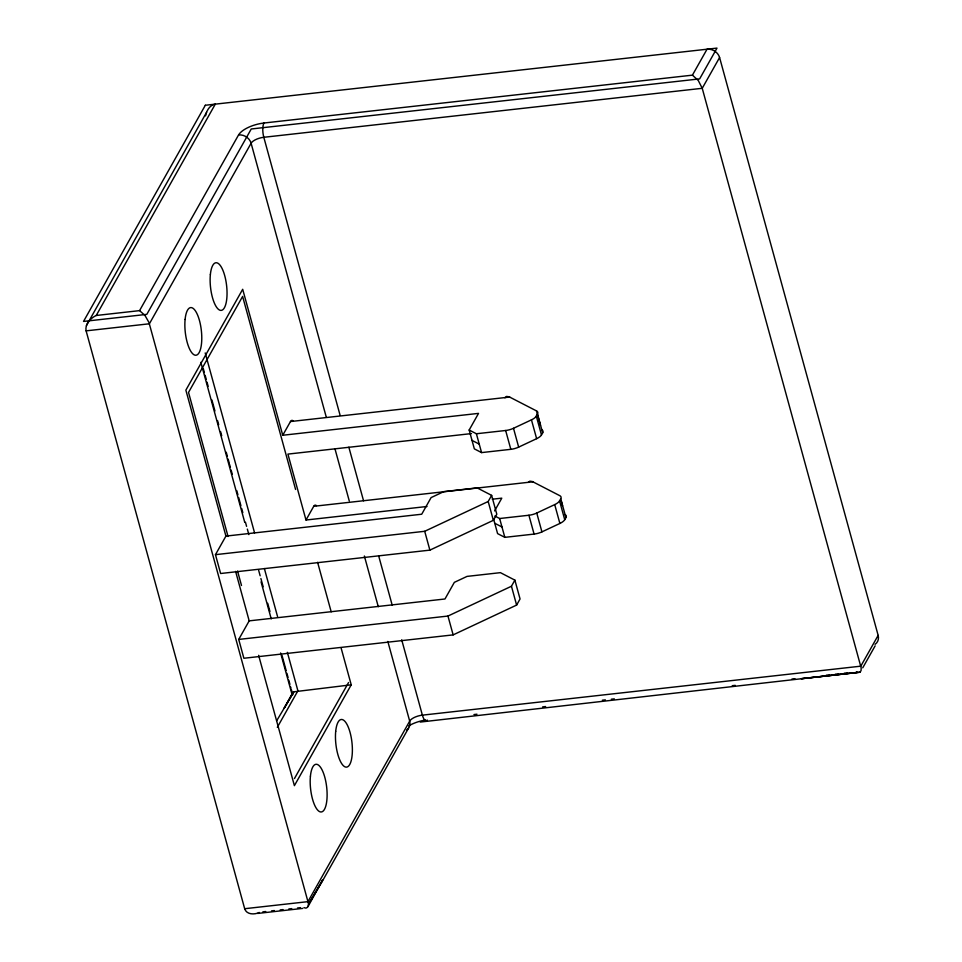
<?xml version="1.0" encoding="UTF-8"?>
<svg xmlns="http://www.w3.org/2000/svg" width="962" height="962" viewBox="0 0 962 962"><rect width="100%" height="100%" fill="white"/><g stroke="black" fill="none" stroke-linecap="round" stroke-linejoin="round"><path stroke-width="1.44" d="M205.555 115.849C206.517 110.75 209.716 104.99 215.296 104.149L96.224 315.476C90.56 318.169 84.752 324.086 86.111 330.856L244.673 908.717C246.512 914.79 254.533 914.79 259.307 912.457M303.98 907.647C307.672 909.703 309.367 905.026 307.948 901.647L148.954 322.438L144.913 315.356L139.562 310.63L96.224 315.476M308.032 906.589L322.631 880.002L309.163 902.921M504.954 397.787L506.505 396.428L509.078 396.777L536.495 410.906A10.654 4.245 -15.3 0 1 537.481 413.997L542.652 432.84L541.474 434.932A10.654 4.245 -15.3 0 1 536.628 438.684L518.662 447.114A10.654 4.245 -15.3 0 1 510.822 449.326L481.565 452.597L474.338 448.857L469.167 430.026L478.535 413.383L282.744 435.257L242.689 289.297L185.87 390.139L225.926 536.099L215.464 554.665L220.623 573.508L429.882 550.132L493.362 520.322L496.801 514.213L491.63 495.37L477.164 487.902L443.795 491.63L431.096 497.594L421.717 514.225L225.926 536.099M528.27 482.419L529.822 481.168L532.347 481.529L559.752 495.658A10.654 4.245 -15.3 0 1 560.738 498.761L565.909 517.592L564.73 519.684A10.654 4.245 -15.3 0 1 559.884 523.448L541.919 531.878A10.654 4.245 -15.3 0 1 534.078 534.078L504.822 537.349L497.594 533.609L493.59 519.011M408.585 728.09L321.945 881.913L309.175 903.041M139.562 310.63L238.564 134.933A10.654 9.079 29.4 0 1 251.106 143.242L326.226 416.967M282.744 435.257L290.476 421.548A10.654 3.595 83.6 0 1 293.157 420.875M249.182 620.863L444.973 598.989L454.353 582.347L467.051 576.394L500.42 572.655L514.886 580.134L520.057 598.965L516.618 605.074L453.138 634.884L243.879 658.261L238.72 639.429L249.182 620.863L235.606 571.416M427.008 506.493L306 520.021L313.732 506.301A10.654 3.595 83.6 0 1 316.414 505.627M276.647 720.827L293.927 691.798L351.226 684.824L341.209 648.328M277.309 727.332L297.907 690.776L287.361 652.32M294.468 778.523L348.557 682.539M340.115 415.356L263.804 137.277A10.654 3.595 83.6 0 1 263.949 123.016L692.424 75.156L707.034 49.218A10.654 9.079 29.4 0 1 719.588 57.516L878.15 635.377A10.654 9.079 29.4 0 1 875.059 644.348M351.226 684.824L294.396 785.653L258.634 655.326M719.588 57.516L702.236 88.3L861.17 667.917L861.062 670.646L859.956 672.222L801.226 678.703L859.908 672.246M215.464 554.665L424.711 531.289L488.191 501.491L491.63 495.37M469.167 430.026L476.394 433.754L505.651 430.495A10.654 4.245 -15.3 0 0 513.504 428.282L531.457 419.853A10.654 4.245 -15.3 0 0 536.303 416.101L537.481 413.997M494.612 510.906L501.791 498.148L492.279 499.206M238.72 639.429L447.967 616.053L511.447 586.243L514.886 580.134M494.841 516.029L499.651 518.518L528.908 515.247A10.654 4.245 -15.3 0 0 536.76 513.035L554.713 504.605A10.654 4.245 -15.3 0 0 559.559 500.853L560.738 498.761M878.15 635.377L860.798 666.173L422.378 715.151A10.582 4.221 -15.3 0 0 409.704 721.103L307.948 901.647L244.673 908.717M862.746 667.82L875.143 645.839M86.472 325.481L206.529 112.41M420.202 722.065L857.431 672.378L856.384 671.969M86.111 330.856L149.387 323.785L251.106 143.242A10.582 4.221 -15.3 0 1 263.804 137.289L702.236 88.3L698.292 80.543L692.496 75.192M290.476 421.548L509.692 397.053M471.476 433.585L287.915 454.1L306 520.021M313.732 506.301L532.948 481.806M473.965 714.55L476.96 714.213M542.64 706.878L545.634 706.541M602.356 700.204L605.351 699.867M611.315 699.206L614.309 698.869M732.238 685.69L735.233 685.365M791.954 679.016L794.949 678.691M826.298 675.18L829.28 674.855M835.256 674.182L838.239 673.857M844.215 673.184L847.197 672.847M262.842 911.844L265.74 911.531M271.512 910.882L274.398 910.557M280.183 909.908L283.068 909.595M288.853 908.946L291.739 908.621M297.523 907.972L300.409 907.647M257.575 913.443L302.765 908.393M472.005 440.38L479.244 444.119M494.745 523.256L501.984 526.984M292.135 695.057L292.135 693.325L293.723 691.906L284.259 708.044L291.931 694.083L280.603 652.982M536.495 410.906L540.476 425.384M561.351 501.455L562.542 505.796M536.303 416.101L541.474 434.932M559.559 500.853L564.73 519.684M531.457 419.853L536.628 438.684M554.713 504.605L559.884 523.448M513.504 428.282L518.662 447.114M536.76 513.035L541.919 531.878M505.651 430.495L510.822 449.326M528.908 515.247L534.078 534.078M476.394 433.754L481.565 452.597M499.651 518.518L504.822 537.349M488.191 501.491L493.362 520.322M511.447 586.243L516.618 605.074M424.711 531.289L429.882 550.132M447.967 616.053L453.138 634.884M348.857 447.21L363.552 500.793M378.655 555.832L392.171 605.074M401.707 639.838L422.378 715.151A10.654 3.595 83.6 0 0 427.429 720.117M334.968 448.833L349.266 500.962M364.37 556L378.282 606.697M387.818 641.45L409.68 721.103A10.654 9.079 29.4 0 1 406.589 730.074M317.604 562.313L331.193 611.832M295.587 489.478L242.616 296.428L188.528 392.424L228.054 536.483M205.207 352.934L254.569 532.84M264.37 568.542L277.561 616.618M203.247 368.422L204.377 372.547M205.134 375.288L206.265 379.413M207.022 382.154L208.153 386.279M211.917 400.012L214.935 410.99M217.568 420.61L218.699 424.735M220.587 431.601L221.717 435.714M226.238 452.2L227.369 456.313M228.126 459.066L229.257 463.179M229.629 464.562L230.387 467.304M231.133 470.045L232.263 474.17M236.784 490.656L237.915 494.769M238.672 497.522L240.933 505.759M241.69 508.501L242.821 512.626M245.454 522.234L246.585 526.358M247.342 529.1L248.845 534.595M258.646 570.31L260.149 575.793M260.906 578.547L263.167 586.784M267.689 603.27L269.949 611.507M282.01 655.447L286.159 670.562M286.904 673.304L288.047 677.428M288.792 680.17L289.923 684.295M290.68 687.036L291.005 688.215M291.486 689.982L291.967 691.75M292.135 692.339L292.773 694.696M200.83 362.313L244.757 522.402M261.063 581.866L271.224 618.879M237.542 571.067L241.498 585.473M238.624 134.933A21.176 8.454 -15.3 0 1 263.937 123.04M408.646 725.925A21.176 8.454 -15.3 0 1 425.685 720.009M565.163 514.622A10.654 4.245 -15.3 0 1 565.909 517.592M542.123 430.014A10.654 4.245 -15.3 0 1 542.652 432.84M205.327 105.255L83.526 321.428L146.801 314.37L251.262 128.98L699.651 78.884L717.003 48.1L205.327 105.255M335.702 731.348A23.966 8.081 83.6 0 0 346.248 767.135A23.966 8.081 83.6 0 0 349.783 731.421A23.966 8.081 83.6 0 0 335.702 731.348M310.425 776.19A23.966 8.081 83.6 0 0 320.983 811.976A23.966 8.081 83.6 0 0 324.519 776.262A23.966 8.081 83.6 0 0 310.425 776.19M210.365 274.615A23.966 8.081 83.6 0 0 220.923 310.401A23.966 8.081 83.6 0 0 224.447 274.687A23.966 8.081 83.6 0 0 210.365 274.615M185.101 319.456A23.966 8.081 83.6 0 0 195.659 355.243A23.966 8.081 83.6 0 0 199.182 319.528A23.966 8.081 83.6 0 0 185.101 319.456"/></g></svg>
